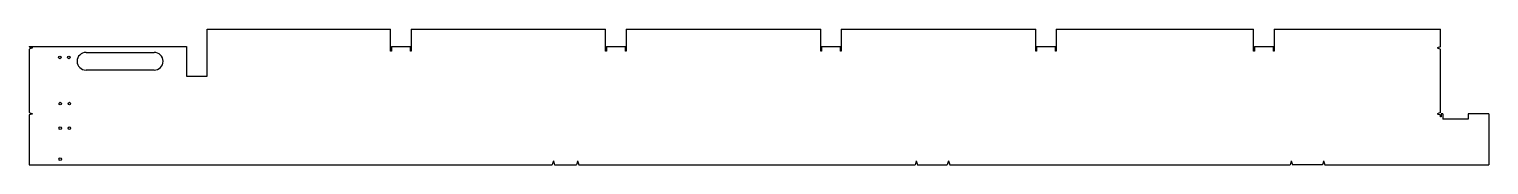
# Model space of a CAD drawing. Extents: x 6 to 3625, y 4 to 340.
import ezdxf

# ---------------------------------------------------------------- set-up
doc = ezdxf.new("R2010")
doc.units = 0
doc.layers.get('0').update_dxf_attribs({"linetype": 'CONTINUOUS'})

msp = doc.modelspace()

# ---------------------------------------------------------------- linework, layer by layer
for p, q in [((446.6, 339.8), (901.9, 339.8)), ((446.6, 223.8), (446.6, 339.8)), ((901.9, 285.8), (901.9, 339.8)), ((952.9, 339.8), (1435.2, 339.8)), ((952.9, 339.8), (952.9, 285.8)), ((1435.2, 285.8), (1435.2, 339.8)), ((1486.2, 339.8), (1968.5, 339.8)), ((1486.2, 339.8), (1486.2, 285.8)), ((1968.5, 285.8), (1968.5, 339.8)), ((2019.5, 339.8), (2501.8, 339.8)), ((2019.5, 339.8), (2019.5, 285.8)), ((2501.8, 285.8), (2501.8, 339.8)), ((2552.8, 339.8), (3042.1, 339.8)), ((2552.8, 339.8), (2552.8, 285.8)), ((3042.1, 285.8), (3042.1, 339.8)), ((3093.1, 339.8), (3505.4, 339.8)), ((3093.1, 339.8), (3093.1, 285.8)), ((3505.4, 296.3), (3505.4, 339.8)), ((5.6, 296.8), (395.6, 296.8)), ((5.6, 296.8), (5.6, 296.3)), ((5.6, 296.3), (13.6, 293.3)), ((13.6, 293.3), (5.6, 290.3)), ((5.6, 290.3), (5.6, 133.3)), ((395.6, 296.8), (395.6, 223.8)), ((903.9, 296.8), (950.9, 296.8)), ((903.9, 296.8), (903.9, 285.8)), ((950.9, 285.8), (950.9, 296.8)), ((1437.2, 296.8), (1484.2, 296.8)), ((1437.2, 296.8), (1437.2, 285.8)), ((1484.2, 285.8), (1484.2, 296.8)), ((1970.5, 296.8), (2017.5, 296.8)), ((1970.5, 296.8), (1970.5, 285.8)), ((2017.5, 285.8), (2017.5, 296.8)), ((2503.8, 296.8), (2550.8, 296.8)), ((2503.8, 296.8), (2503.8, 285.8)), ((2550.8, 285.8), (2550.8, 296.8)), ((3044.1, 296.8), (3091.1, 296.8)), ((3044.1, 296.8), (3044.1, 285.8)), ((3091.1, 285.8), (3091.1, 296.8)), ((3505.4, 296.3), (3497.4, 293.3)), ((3497.4, 293.3), (3505.4, 290.3)), ((3505.4, 133.3), (3505.4, 290.3)), ((146.5, 282.3), (315.6, 282.3)), ((903.9, 285.8), (901.9, 285.8)), ((952.9, 285.8), (950.9, 285.8)), ((1437.2, 285.8), (1435.2, 285.8)), ((1486.2, 285.8), (1484.2, 285.8)), ((1970.5, 285.8), (1968.5, 285.8)), ((2019.5, 285.8), (2017.5, 285.8)), ((2503.8, 285.8), (2501.8, 285.8)), ((2552.8, 285.8), (2550.8, 285.8)), ((3044.1, 285.8), (3042.1, 285.8)), ((3093.1, 285.8), (3091.1, 285.8)), ((315.6, 238.3), (146.5, 238.3)), ((395.6, 223.8), (446.6, 223.8)), ((5.6, 133.3), (13.6, 130.3)), ((13.6, 130.3), (5.6, 127.3)), ((5.6, 127.3), (5.6, 3.8)), ((3505.4, 133.3), (3497.4, 130.3)), ((3497.4, 130.3), (3505.4, 127.3)), ((3505.4, 122.8), (3505.4, 127.3)), ((3507.4, 122.8), (3505.4, 122.8)), ((3511.4, 129.8), (3507.4, 129.8)), ((3507.4, 129.8), (3507.4, 122.8)), ((3511.4, 129.8), (3511.4, 116.8)), ((3574, 116.8), (3511.4, 116.8)), ((3625.4, 129.8), (3574, 129.8)), ((3574, 129.8), (3574, 116.8)), ((3625.4, 129.8), (3625.4, 3.8)), ((5.6, 3.8), (1302.6, 3.8)), ((1305.6, 13.8), (1302.6, 3.8)), ((1305.6, 13.8), (1308.6, 3.8)), ((1308.6, 3.8), (1362.6, 3.8)), ((1365.6, 13.8), (1362.6, 3.8)), ((1365.6, 13.8), (1368.6, 3.8)), ((1368.6, 3.8), (2202.5, 3.8)), ((2205.5, 13.8), (2202.5, 3.8)), ((2205.5, 13.8), (2208.5, 3.8)), ((2208.5, 3.8), (2282.5, 3.8)), ((2285.5, 13.8), (2282.5, 3.8)), ((2285.5, 13.8), (2288.5, 3.8)), ((2288.5, 3.8), (3132.6, 3.8)), ((3135.6, 13.8), (3132.6, 3.8)), ((3135.6, 13.8), (3138.6, 3.8)), ((3212.6, 3.8), (3138.6, 3.8)), ((3215.6, 13.8), (3212.6, 3.8)), ((3215.6, 13.8), (3218.6, 3.8)), ((3218.6, 3.8), (3625.4, 3.8))]:
    msp.add_line(p, q)
for centre in [(81.6, 270), (104.1, 270), (82.7, 155.4), (105.2, 155.4), (82.7, 94.6), (105.2, 94.6), (82.7, 17.7)]:
    msp.add_circle(centre, 3.25)
for centre, start, end in [((146.5, 260.3), 90, 270), ((315.6, 260.3), 270, 90)]:
    msp.add_arc(centre, 22, start, end)

doc.saveas('drawing.dxf')
